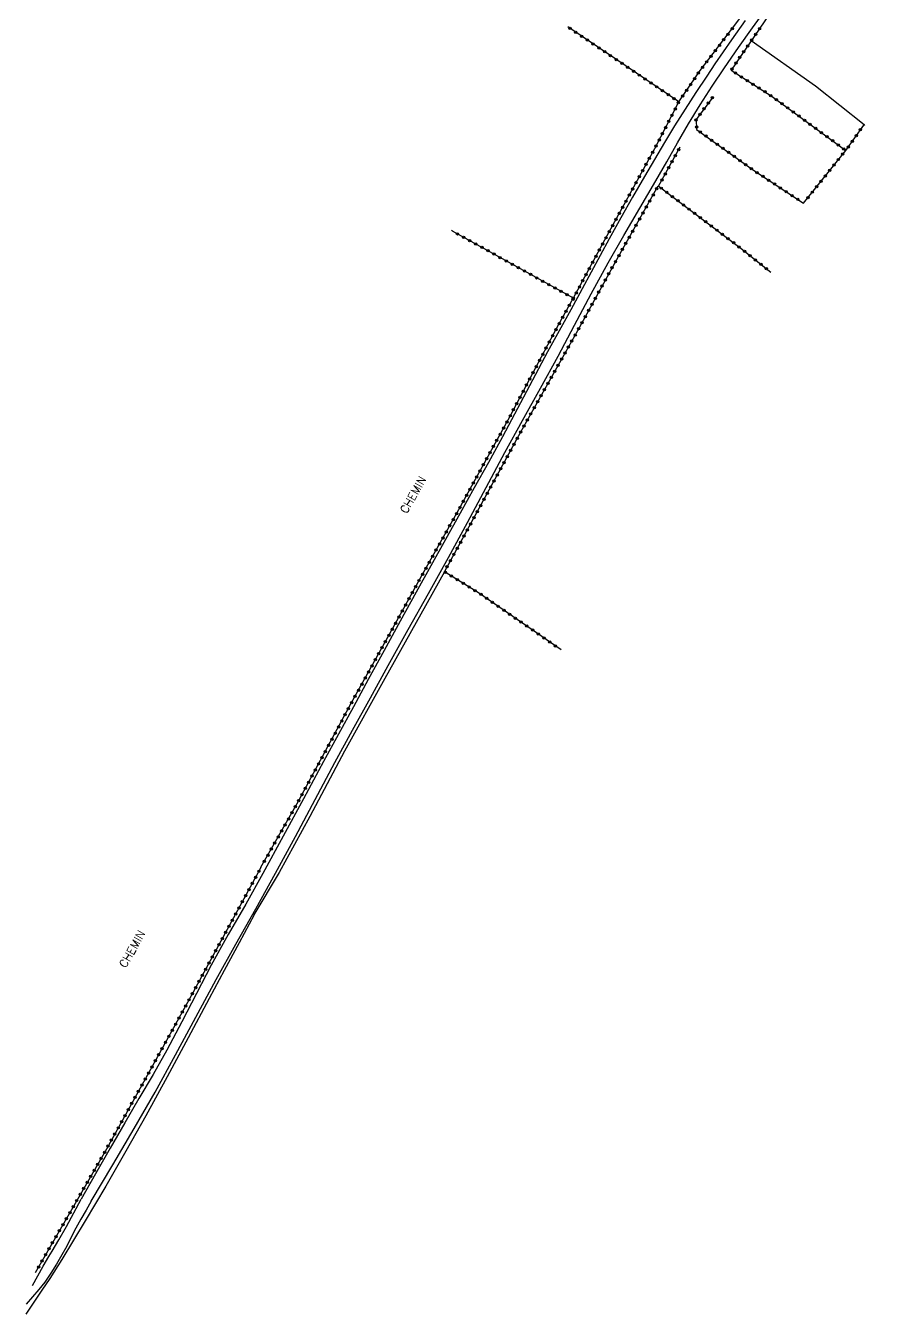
# Model space of a CAD drawing. Header units: millimetres. Extents: x 114000 to 115000, y 119000 to 120001.
# Drawn here: x 114067.4 to 114249.6, y 119364.9 to 119642.2 of the extents above; entities that cross this region are included whole.
import ezdxf

# ---------------------------------------------------------------- set-up
doc = ezdxf.new("R2010")
doc.units = ezdxf.units.MM
doc.layers.get('0').update_dxf_attribs({"linetype": 'CONTINUOUS'})
for name, color, linetype in [('W0071', 7, 'CONTINUOUS'), ('W0323', 7, 'CONTINUOUS'), ('W0330', 7, 'CONTINUOUS'), ('W0989', 7, 'CONTINUOUS')]:
    doc.layers.add(name, color=color, linetype=linetype)
doc.styles.get("Standard").update_dxf_attribs({"font": 'romans.shx', "width": 0.85})

# ---------------------------------------------------------------- blocks, each defined once
blk = doc.blocks.new('t323o')
at = {"color": 0, "linetype": 'Continuous'}
for radius in [0.25, 0.15]:
    blk.add_circle((0, 0), radius, dxfattribs=at)

msp = doc.modelspace()

# ---------------------------------------------------------------- linework, layer by layer
at = {"layer": 'W0071'}
for points in [[(114081.5, 119389.25), (114086.11, 119397.04), (114090.72, 119404.84), (114095.24, 119412.68), (114099.66, 119420.73), (114104.01, 119428.82), (114108.38, 119436.9), (114112.62, 119444.54), (114116.9, 119452.16), (114121.14, 119459.8), (114125.43, 119467.73), (114129.68, 119475.68), (114133.95, 119483.61), (114137.75, 119490.57), (114141.58, 119497.53), (114145.41, 119504.48), (114149.74, 119512.25), (114154.09, 119520), (114158.39, 119527.78), (114162.46, 119535.3), (114166.49, 119542.83), (114170.55, 119550.35), (114174.36, 119557.27), (114178.18, 119564.18), (114181.98, 119571.1), (114185.55, 119577.79), (114189.1, 119584.5), (114192.74, 119591.16), (114196.14, 119597.07), (114199.61, 119602.95), (114203.06, 119608.84), (114205.38, 119612.92), (114207.69, 119617.01), (114210.07, 119621.06), (114212.59, 119625.14), (114215.17, 119629.18), (114217.81, 119633.17), (114220.8, 119637.49), (114223.87, 119641.75), (114226.96, 119645.99)], [(114222.24, 119643.32), (114219.29, 119639.19), (114217.5, 119636.6), (114215.74, 119633.99), (114214, 119631.36), (114211.66, 119627.81), (114209.34, 119624.24), (114207.07, 119620.65), (114204.87, 119617.04), (114202.71, 119613.4), (114200.58, 119609.75), (114198.01, 119605.31), (114195.48, 119600.85), (114192.99, 119596.37), (114191.05, 119592.78), (114189.14, 119589.18), (114187.21, 119585.58), (114184.72, 119581.06), (114182.2, 119576.55), (114179.71, 119572.02), (114176.47, 119565.93), (114173.27, 119559.8), (114170.03, 119553.7), (114167.01, 119548.23), (114163.95, 119542.78), (114160.89, 119537.32), (114157.74, 119531.66), (114154.58, 119525.99), (114151.44, 119520.32), (114147.99, 119514.05), (114144.55, 119507.77), (114141.13, 119501.49), (114137.92, 119495.61), (114134.72, 119489.74), (114131.52, 119483.86), (114127.18, 119475.82), (114122.84, 119467.77), (114118.45, 119459.75), (114114.74, 119453.17), (114111, 119446.6), (114107.32, 119439.99), (114104.14, 119433.92), (114101.01, 119427.8), (114097.79, 119421.74), (114094.81, 119416.5), (114091.76, 119411.3), (114088.71, 119406.09), (114085.57, 119400.61), (114082.43, 119395.12), (114079.3, 119389.62)], [(114081.5, 119389.25), (114080.39, 119387.3), (114079.27, 119385.36), (114078.18, 119383.4), (114077.18, 119381.49), (114076.21, 119379.56), (114075.18, 119377.67), (114074.01, 119375.67), (114072.79, 119373.7), (114071.47, 119371.8), (114070.19, 119370.18), (114068.84, 119368.62), (114067.49, 119367.06)], [(114068.82, 119371.09), (114070, 119373.16), (114071.18, 119375.22), (114072.38, 119377.28), (114073.1, 119378.48), (114073.82, 119379.68), (114074.54, 119380.89), (114076.16, 119383.78), (114077.73, 119386.7), (114079.3, 119389.62)]]:
    msp.add_lwpolyline(points, dxfattribs=at)
at = {"layer": 'W0323'}
for points in [[(114208, 119625.82), (114212.57, 119632.58), (114220.28, 119642.6), (114229.38, 119655.08), (114239.17, 119668.53), (114243.95, 119675)], [(114249.62, 119675), (114246.52, 119670.37), (114238.73, 119660.2), (114232.27, 119651.52), (114227.42, 119644.62), (114219.22, 119632.62), (114228.1, 119626.97), (114243.93, 119615.33), (114247.78, 119620.8), (114248.01, 119620.96)], [(114118.03, 119461.07), (114125.83, 119474.78), (114137.48, 119496.37), (114145.33, 119510.57), (114152.68, 119523.88), (114160.28, 119537.43), (114171.23, 119557.4), (114181.73, 119577.18), (114185.33, 119583.63), (114192.57, 119597.08), (114196.22, 119603.73), (114202.82, 119615.8), (114208, 119625.82), (114194.2, 119635.12), (114184.11, 119641.93)], [(114215.27, 119626.82), (114211.7, 119622.03), (114211.82, 119619.88), (114224.03, 119611.1), (114234.85, 119604.02)], [(114203.62, 119607.68), (114208.3, 119616.13)], [(114234.85, 119604.03), (114243.9, 119615.37)], [(114182.67, 119507.87), (114164.83, 119520.18), (114157.52, 119524.7), (114163.73, 119536.03), (114173.97, 119554.83), (114186.22, 119576.63), (114194.62, 119591.92), (114203.57, 119607.72), (114221.42, 119594.23), (114227.79, 119589.15)], [(114185.28, 119583.55), (114159.23, 119598.02), (114159.02, 119598.13)], [(114118.03, 119461.05), (114103.03, 119433.4), (114084.75, 119400.4), (114069.4, 119373.77)]]:
    msp.add_lwpolyline(points, dxfattribs=at)
at = {"layer": 'W0330'}
for points in [[(114247.9, 119620.88), (114237.38, 119629.22), (114223.53, 119638.93)], [(114157.53, 119524.7), (114152.47, 119515.53), (114144.67, 119501.7), (114136.02, 119486.08), (114128.58, 119472), (114121.92, 119459.92), (114116.53, 119450.82)], [(114116.55, 119450.83), (114113.32, 119444.83), (114110.12, 119438.85), (114106.88, 119432.85), (114102.37, 119424.4), (114097.83, 119415.97), (114093.23, 119407.57), (114088.97, 119399.97), (114084.63, 119392.43), (114080.2, 119384.95), (114077.68, 119380.8), (114075.17, 119376.68), (114072.57, 119372.6), (114070.85, 119370.03), (114069.15, 119367.45), (114067.4, 119364.88)]]:
    msp.add_lwpolyline(points, dxfattribs=at)

# ---------------------------------------------------------------- block references
at = {"layer": 'W0323'}
for p, rotation in [((114184.56, 119641.63), 145.9594989800396), ((114185.8, 119640.79), 145.9594989800396), ((114187.04, 119639.95), 145.9594989800396), ((114188.29, 119639.11), 145.9594989800396), ((114217.65, 119639.19), 52.39328096627855), ((114218.57, 119640.38), 52.39328096627855), ((114219.49, 119641.56), 52.39328096627855), ((114223.65, 119639.11), 235.6539025999479), ((114224.5, 119640.35), 235.6539025999479), ((114225.35, 119641.59), 235.6539025999479), ((114189.53, 119638.27), 145.9594989800396), ((114190.77, 119637.43), 145.9594989800396), ((114192.02, 119636.59), 145.9594989800396), ((114215.82, 119636.81), 52.39328096627855), ((114216.74, 119638), 52.39328096627855), ((114221.96, 119636.63), 235.6539025999479), ((114222.81, 119637.87), 235.6539025999479), ((114193.26, 119635.75), 145.9594989800396), ((114194.5, 119634.91), 146.0234559637404), ((114195.75, 119634.08), 146.0234559637404), ((114213.99, 119634.43), 52.39328096627855), ((114214.91, 119635.62), 52.39328096627855), ((114220.27, 119634.15), 235.6539025999479), ((114221.11, 119635.39), 235.6539025999479), ((114196.99, 119633.24), 146.0234559637404), ((114198.23, 119632.4), 146.0234559637404), ((114199.48, 119631.56), 146.0234559637404), ((114200.72, 119630.72), 146.0234559637404), ((114211.36, 119630.79), 55.980940889385), ((114212.2, 119632.03), 55.980940889385), ((114213.08, 119633.25), 52.39328096627855), ((114219.42, 119632.92), 235.6539025999479), ((114220.18, 119632.01), 327.5417476065677), ((114221.44, 119631.2), 327.5417476065677), ((114201.97, 119629.88), 146.0234559637404), ((114203.21, 119629.05), 146.0234559637404), ((114204.45, 119628.21), 146.0234559637404), ((114209.68, 119628.3), 55.980940889385), ((114210.52, 119629.55), 55.980940889385), ((114222.71, 119630.4), 327.5417476065677), ((114223.97, 119629.59), 327.5417476065677), ((114225.24, 119628.79), 327.5417476065677), ((114226.5, 119627.98), 327.5417476065677), ((114205.7, 119627.37), 146.0234559637404), ((114206.94, 119626.53), 146.0234559637404), ((114207.9, 119625.62), 62.64203330989687), ((114208.84, 119627.06), 55.980940889385), ((114214.31, 119625.54), 233.291406532238), ((114215.21, 119626.74), 233.291406532238), ((114227.77, 119627.18), 327.5417476065677), ((114228.99, 119626.31), 323.6917619453677), ((114230.2, 119625.42), 323.6917619453677), ((114206.52, 119622.95), 62.64203330989687), ((114207.21, 119624.29), 62.64203330989687), ((114212.52, 119623.13), 233.291406532238), ((114213.42, 119624.34), 233.291406532238), ((114231.41, 119624.53), 323.6917619453677), ((114232.62, 119623.65), 323.6917619453677), ((114233.83, 119622.76), 323.6917619453677), ((114205.14, 119620.29), 62.64203330989687), ((114205.83, 119621.62), 62.64203330989687), ((114211.71, 119621.9), 273.1148840081039), ((114211.79, 119620.41), 273.1148840081039), ((114235.04, 119621.87), 323.6917619453677), ((114236.25, 119620.98), 323.6917619453677), ((114237.46, 119620.09), 323.6917619453677), ((114247.08, 119619.8), 54.84582236793442), ((114203.76, 119617.63), 62.64203330989687), ((114204.45, 119618.96), 62.64203330989687), ((114212.61, 119619.31), 324.2848048888657), ((114213.83, 119618.44), 324.2848048888657), ((114215.04, 119617.56), 324.2848048888657), ((114238.66, 119619.2), 323.6917619453677), ((114239.87, 119618.32), 323.6917619453677), ((114241.08, 119617.43), 323.6917619453677), ((114245.35, 119617.35), 54.84582236793442), ((114246.21, 119618.57), 54.84582236793442), ((114202.36, 119614.97), 61.3237125701591), ((114203.07, 119616.29), 62.64203330989687), ((114207.25, 119614.24), 61.00472795920675), ((114207.98, 119615.55), 61.00472795920675), ((114216.26, 119616.69), 324.2848048888657), ((114217.48, 119615.81), 324.2848048888657), ((114218.7, 119614.94), 324.2848048888657), ((114242.29, 119616.54), 323.6917619453677), ((114243.27, 119614.58), 51.39324909094691), ((114243.5, 119615.65), 323.6917619453677), ((114244.49, 119616.12), 54.84582236793442), ((114200.92, 119612.34), 61.3237125701591), ((114201.64, 119613.66), 61.3237125701591), ((114205.8, 119611.62), 61.00472795920675), ((114206.53, 119612.93), 61.00472795920675), ((114219.92, 119614.06), 324.2848048888657), ((114221.13, 119613.18), 324.2848048888657), ((114222.35, 119612.31), 324.2848048888657), ((114223.57, 119611.43), 324.2848048888657), ((114241.4, 119612.24), 51.39324909094691), ((114242.34, 119613.41), 51.39324909094691), ((114199.48, 119609.71), 61.3237125701591), ((114200.2, 119611.02), 61.3237125701591), ((114204.34, 119608.99), 61.00472795920675), ((114205.07, 119610.31), 61.00472795920675), ((114224.81, 119610.59), 326.7831155103957), ((114226.07, 119609.77), 326.7831155103957), ((114227.32, 119608.95), 326.7831155103957), ((114238.59, 119608.72), 51.39324909094691), ((114239.53, 119609.89), 51.39324909094691), ((114240.47, 119611.07), 51.39324909094691), ((114198.04, 119607.07), 61.3237125701591), ((114198.76, 119608.39), 61.3237125701591), ((114202.48, 119605.8), 60.47036822820112), ((114203.22, 119607.1), 60.47036822820112), ((114204.2, 119607.24), 322.9323760453011), ((114205.4, 119606.34), 322.9323760453011), ((114228.58, 119608.13), 326.7831155103957), ((114229.83, 119607.3), 326.7831155103957), ((114231.09, 119606.48), 326.7831155103957), ((114236.72, 119606.38), 51.39324909094691), ((114237.66, 119607.55), 51.39324909094691), ((114195.88, 119603.13), 61.23884162961332), ((114196.61, 119604.44), 61.3237125701591), ((114197.33, 119605.76), 61.3237125701591), ((114201, 119603.19), 60.47036822820112), ((114201.74, 119604.49), 60.47036822820112), ((114206.59, 119605.43), 322.9323760453011), ((114207.79, 119604.53), 322.9323760453011), ((114208.99, 119603.62), 322.9323760453011), ((114232.34, 119605.66), 326.7831155103957), ((114233.6, 119604.84), 326.7831155103957), ((114235.79, 119605.21), 51.39324909094691), ((114194.44, 119600.5), 61.23884162961332), ((114195.16, 119601.81), 61.23884162961332), ((114199.52, 119600.58), 60.47036822820112), ((114200.26, 119601.88), 60.47036822820112), ((114210.18, 119602.72), 322.9323760453011), ((114211.38, 119601.81), 322.9323760453011), ((114212.58, 119600.91), 322.9323760453011), ((114193, 119597.87), 61.23884162961332), ((114193.72, 119599.18), 61.23884162961332), ((114198.04, 119597.97), 60.47036822820112), ((114198.78, 119599.27), 60.47036822820112), ((114213.77, 119600.01), 322.9323760453011), ((114214.97, 119599.1), 322.9323760453011), ((114216.17, 119598.2), 322.9323760453011), ((114160.33, 119597.41), 150.9541737147492), ((114161.64, 119596.68), 150.9541737147492), ((114162.95, 119595.95), 150.9541737147492), ((114164.27, 119595.22), 150.9541737147492), ((114191.57, 119595.23), 61.72668668643232), ((114192.28, 119596.55), 61.72668668643232), ((114196.56, 119595.36), 60.47036822820112), ((114197.3, 119596.66), 60.47036822820112), ((114217.37, 119597.29), 322.9323760453011), ((114218.56, 119596.39), 322.9323760453011), ((114219.76, 119595.49), 322.9323760453011), ((114165.58, 119594.49), 150.9541737147492), ((114166.89, 119593.77), 150.9541737147492), ((114168.2, 119593.04), 150.9541737147492), ((114169.51, 119592.31), 150.9541737147492), ((114190.15, 119592.59), 61.72668668643232), ((114190.86, 119593.91), 61.72668668643232), ((114195.09, 119592.74), 60.47036822820112), ((114195.83, 119594.05), 60.47036822820112), ((114220.96, 119594.58), 322.9323760453011), ((114222.14, 119593.66), 321.4283920729787), ((114223.31, 119592.72), 321.4283920729787), ((114170.82, 119591.58), 150.9541737147492), ((114172.13, 119590.85), 150.9541737147492), ((114173.44, 119590.12), 150.9541737147492), ((114174.76, 119589.4), 150.9541737147492), ((114188.73, 119589.94), 61.72668668643232), ((114189.44, 119591.27), 61.72668668643232), ((114193.63, 119590.12), 61.20705361543803), ((114194.35, 119591.44), 61.20705361543803), ((114224.48, 119591.79), 321.4283920729787), ((114225.66, 119590.85), 321.4283920729787), ((114226.83, 119589.92), 321.4283920729787), ((114176.07, 119588.67), 150.9541737147492), ((114177.38, 119587.94), 150.9541737147492), ((114178.69, 119587.21), 150.9541737147492), ((114180, 119586.48), 150.9541737147492), ((114187.31, 119587.3), 61.72668668643232), ((114188.02, 119588.62), 61.72668668643232), ((114192.19, 119587.49), 61.20705361543803), ((114192.91, 119588.81), 61.20705361543803), ((114181.31, 119585.75), 150.9541737147492), ((114182.62, 119585.03), 150.9541737147492), ((114183.94, 119584.3), 150.9541737147492), ((114185.89, 119584.66), 61.72668668643232), ((114186.6, 119585.98), 61.72668668643232), ((114190.74, 119584.86), 61.20705361543803), ((114191.46, 119586.18), 61.20705361543803), ((114184.44, 119582.03), 60.83238662037179), ((114185.17, 119583.34), 60.83238662037179), ((114185.25, 119583.57), 150.9541737147492), ((114188.57, 119580.92), 61.20705361543803), ((114189.3, 119582.23), 61.20705361543803), ((114190.02, 119583.55), 61.20705361543803), ((114182.25, 119578.1), 60.83238662037179), ((114182.98, 119579.41), 60.83238662037179), ((114183.71, 119580.72), 60.83238662037179), ((114187.13, 119578.29), 61.20705361543803), ((114187.85, 119579.61), 61.20705361543803), ((114180.82, 119575.46), 62.04248218206631), ((114181.52, 119576.79), 62.04248218206631), ((114185.67, 119575.67), 60.66720921764671), ((114186.41, 119576.98), 61.20705361543803), ((114179.41, 119572.81), 62.04248218206631), ((114180.12, 119574.14), 62.04248218206631), ((114184.2, 119573.05), 60.66720921764671), ((114184.94, 119574.36), 60.66720921764671), ((114178.01, 119570.16), 62.04248218206631), ((114178.71, 119571.49), 62.04248218206631), ((114182.73, 119570.44), 60.66720921764671), ((114183.47, 119571.74), 60.66720921764671), ((114176.6, 119567.51), 62.04248218206631), ((114177.3, 119568.84), 62.04248218206631), ((114181.27, 119567.82), 60.66720921764671), ((114182, 119569.13), 60.66720921764671), ((114175.19, 119564.86), 62.04248218206631), ((114175.9, 119566.19), 62.04248218206631), ((114179.8, 119565.21), 60.66720921764671), ((114180.53, 119566.51), 60.66720921764671), ((114173.79, 119562.21), 62.04248218206631), ((114174.49, 119563.54), 62.04248218206631), ((114178.33, 119562.59), 60.66720921764671), ((114179.06, 119563.9), 60.66720921764671), ((114172.38, 119559.56), 62.04248218206631), ((114173.09, 119560.89), 62.04248218206631), ((114176.12, 119558.67), 60.66720921764671), ((114176.86, 119559.97), 60.66720921764671), ((114177.59, 119561.28), 60.66720921764671), ((114170.97, 119556.92), 61.25942190810836), ((114171.68, 119558.24), 62.04248218206631), ((114174.65, 119556.05), 60.66720921764671), ((114175.39, 119557.36), 60.66720921764671), ((114169.53, 119554.29), 61.25942190810836), ((114170.25, 119555.6), 61.25942190810836), ((114173.2, 119553.43), 61.43782016244555), ((114173.92, 119554.74), 61.43782016244555), ((114167.36, 119550.34), 61.25942190810836), ((114168.08, 119551.66), 61.25942190810836), ((114168.8, 119552.97), 61.25942190810836), ((114171.77, 119550.79), 61.43782016244555), ((114172.48, 119552.11), 61.43782016244555), ((114165.92, 119547.71), 61.25942190810836), ((114166.64, 119549.03), 61.25942190810836), ((114170.33, 119548.16), 61.43782016244555), ((114171.05, 119549.47), 61.43782016244555), ((114164.48, 119545.08), 61.25942190810836), ((114165.2, 119546.4), 61.25942190810836), ((114168.9, 119545.52), 61.43782016244555), ((114169.62, 119546.84), 61.43782016244555), ((114163.03, 119542.45), 61.25942190810836), ((114163.76, 119543.77), 61.25942190810836), ((114167.46, 119542.89), 61.43782016244555), ((114168.18, 119544.2), 61.43782016244555), ((114161.59, 119539.82), 61.25942190810836), ((114162.31, 119541.14), 61.25942190810836), ((114166.03, 119540.25), 61.43782016244555), ((114166.75, 119541.57), 61.43782016244555), ((114160.15, 119537.19), 60.71256031685791), ((114160.87, 119538.51), 61.25942190810836), ((114164.59, 119537.62), 61.43782016244555), ((114165.31, 119538.93), 61.43782016244555), ((114158.68, 119534.57), 60.71256031685791), ((114159.41, 119535.88), 60.71256031685791), ((114162.44, 119533.67), 61.25581658096907), ((114163.16, 119534.98), 61.25581658096907), ((114163.88, 119536.3), 61.43782016244555), ((114157.21, 119531.96), 60.71256031685791), ((114157.95, 119533.27), 60.71256031685791), ((114160.99, 119531.04), 61.25581658096907), ((114161.71, 119532.35), 61.25581658096907), ((114155.74, 119529.34), 60.71256031685791), ((114156.48, 119530.65), 60.71256031685791), ((114159.55, 119528.41), 61.25581658096907), ((114160.27, 119529.72), 61.25581658096907), ((114153.54, 119525.42), 60.71256031685791), ((114154.28, 119526.73), 60.71256031685791), ((114155.01, 119528.03), 60.71256031685791), ((114158.11, 119525.78), 61.25581658096907), ((114158.83, 119527.09), 61.25581658096907), ((114152.08, 119522.8), 61.10272710943668), ((114152.81, 119524.11), 60.71256031685791), ((114157.75, 119524.56), 148.3082418832099), ((114159.02, 119523.77), 148.3082418832099), ((114160.3, 119522.98), 148.3082418832099), ((114150.63, 119520.17), 61.10272710943668), ((114151.36, 119521.48), 61.10272710943668), ((114161.58, 119522.19), 148.3082418832099), ((114162.85, 119521.41), 148.3082418832099), ((114164.13, 119520.62), 148.3082418832099), ((114165.39, 119519.8), 145.3817403129733), ((114149.18, 119517.54), 61.10272710943668), ((114149.91, 119518.86), 61.10272710943668), ((114166.62, 119518.95), 145.3817403129733), ((114167.86, 119518.1), 145.3817403129733), ((114169.09, 119517.24), 145.3817403129733), ((114147.73, 119514.92), 61.10272710943668), ((114148.46, 119516.23), 61.10272710943668), ((114170.32, 119516.39), 145.3817403129733), ((114171.56, 119515.54), 145.3817403129733), ((114172.79, 119514.69), 145.3817403129733), ((114146.28, 119512.29), 61.10272710943668), ((114147.01, 119513.6), 61.10272710943668), ((114174.03, 119513.84), 145.3817403129733), ((114175.26, 119512.98), 145.3817403129733), ((114176.5, 119512.13), 145.3817403129733), ((114144.83, 119509.66), 61.06544075864377), ((114145.56, 119510.98), 61.10272710943668), ((114177.73, 119511.28), 145.3817403129733), ((114178.97, 119510.43), 145.3817403129733), ((114180.2, 119509.57), 145.3817403129733), ((114181.43, 119508.72), 145.3817403129733), ((114143.38, 119507.04), 61.06544075864377), ((114144.11, 119508.35), 61.06544075864377), ((114141.93, 119504.41), 61.06544075864377), ((114142.66, 119505.73), 61.06544075864377), ((114139.75, 119500.47), 61.06544075864377), ((114140.48, 119501.79), 61.06544075864377), ((114141.21, 119503.1), 61.06544075864377), ((114138.3, 119497.85), 61.06544075864377), ((114139.03, 119499.16), 61.06544075864377), ((114136.86, 119495.22), 61.64197093989874), ((114137.58, 119496.54), 61.06544075864377), ((114135.44, 119492.58), 61.64197093989874), ((114136.15, 119493.9), 61.64197093989874), ((114134.01, 119489.94), 61.64197093989874), ((114134.73, 119491.26), 61.64197093989874), ((114132.59, 119487.3), 61.64197093989874), ((114133.3, 119488.62), 61.64197093989874), ((114131.16, 119484.66), 61.64197093989874), ((114131.88, 119485.98), 61.64197093989874), ((114129.74, 119482.02), 61.64197093989874), ((114130.45, 119483.34), 61.64197093989874), ((114128.31, 119479.38), 61.64197093989874), ((114129.03, 119480.7), 61.64197093989874), ((114126.89, 119476.74), 61.64197093989874), ((114127.6, 119478.06), 61.64197093989874), ((114124.71, 119472.8), 60.37402308374169), ((114125.45, 119474.11), 60.37402308374169), ((114126.18, 119475.42), 61.64197093989874), ((114123.22, 119470.19), 60.37402308374169), ((114123.97, 119471.5), 60.37402308374169), ((114121.74, 119467.59), 60.37402308374169), ((114122.48, 119468.89), 60.37402308374169), ((114120.26, 119464.98), 60.37402308374169), ((114121, 119466.28), 60.37402308374169), ((114118.77, 119462.37), 60.37402308374169), ((114119.52, 119463.67), 60.37402308374169), ((114116.88, 119458.92), 241.5203689828864), ((114117.59, 119460.24), 241.5203689828864), ((114115.45, 119456.28), 241.5203689828864), ((114116.16, 119457.6), 241.5203689828864), ((114114.02, 119453.65), 241.5203689828864), ((114114.73, 119454.96), 241.5203689828864), ((114112.59, 119451.01), 241.5203689828864), ((114113.3, 119452.33), 241.5203689828864), ((114111.16, 119448.37), 241.5203689828864), ((114111.87, 119449.69), 241.5203689828864), ((114109.73, 119445.74), 241.5203689828864), ((114110.44, 119447.05), 241.5203689828864), ((114108.29, 119443.1), 241.5203689828864), ((114109.01, 119444.42), 241.5203689828864), ((114106.86, 119440.46), 241.5203689828864), ((114107.58, 119441.78), 241.5203689828864), ((114105.43, 119437.82), 241.5203689828864), ((114106.15, 119439.14), 241.5203689828864), ((114103.29, 119433.87), 241.5203689828864), ((114104, 119435.19), 241.5203689828864), ((114104.72, 119436.51), 241.5203689828864), ((114101.84, 119431.24), 241.0122186970393), ((114102.56, 119432.55), 241.0122186970393), ((114100.38, 119428.62), 241.0122186970393), ((114101.11, 119429.93), 241.0122186970393), ((114098.93, 119425.99), 241.0122186970393), ((114099.66, 119427.31), 241.0122186970393), ((114097.48, 119423.37), 241.0122186970393), ((114098.2, 119424.68), 241.0122186970393), ((114096.02, 119420.75), 241.0122186970393), ((114096.75, 119422.06), 241.0122186970393), ((114094.57, 119418.12), 241.0122186970393), ((114095.3, 119419.43), 241.0122186970393), ((114093.11, 119415.5), 241.0122186970393), ((114093.84, 119416.81), 241.0122186970393), ((114091.66, 119412.87), 241.0122186970393), ((114092.39, 119414.19), 241.0122186970393), ((114089.48, 119408.94), 241.0122186970393), ((114090.21, 119410.25), 241.0122186970393), ((114090.93, 119411.56), 241.0122186970393), ((114088.03, 119406.31), 241.0122186970393), ((114088.75, 119407.63), 241.0122186970393), ((114086.57, 119403.69), 241.0122186970393), ((114087.3, 119405), 241.0122186970393), ((114085.12, 119401.06), 241.0122186970393), ((114085.85, 119402.38), 241.0122186970393), ((114083.63, 119398.46), 240.0428882514871), ((114084.38, 119399.76), 240.0428882514871), ((114082.13, 119395.86), 240.0428882514871), ((114082.88, 119397.16), 240.0428882514871), ((114080.64, 119393.26), 240.0428882514871), ((114081.38, 119394.56), 240.0428882514871), ((114079.14, 119390.66), 240.0428882514871), ((114079.89, 119391.96), 240.0428882514871), ((114076.89, 119386.76), 240.0428882514871), ((114077.64, 119388.06), 240.0428882514871), ((114078.39, 119389.36), 240.0428882514871), ((114075.39, 119384.16), 240.0428882514871), ((114076.14, 119385.46), 240.0428882514871), ((114073.89, 119381.56), 240.0428882514871), ((114074.64, 119382.86), 240.0428882514871), ((114072.4, 119378.97), 240.0428882514871), ((114073.15, 119380.26), 240.0428882514871), ((114070.9, 119376.37), 240.0428882514871), ((114071.65, 119377.67), 240.0428882514871), ((114070.15, 119375.07), 240.0428882514871)]:
    msp.add_blockref('t323o', p, dxfattribs=dict(at, rotation=rotation))

# ---------------------------------------------------------------- texts
at = {"layer": 'W0989'}
for p in [(114149.4, 119537.04), (114088.92, 119439.27)]:
    msp.add_text('CHEMIN', height=1.75, rotation=60.4527, dxfattribs=at).set_placement(p)

doc.saveas('drawing.dxf')
